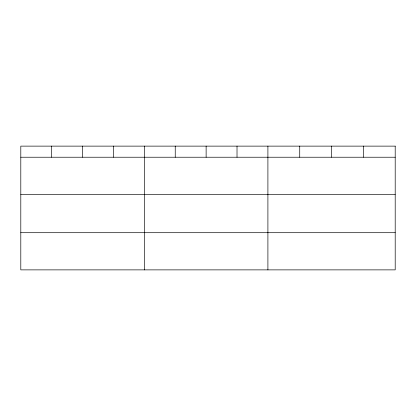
<?xml version="1.0" encoding="UTF-8"?>
<svg xmlns="http://www.w3.org/2000/svg" width="416" height="416" viewBox="0 0 416 416"><rect width="100%" height="100%" fill="white"/><g stroke="black" fill="none" stroke-linecap="round" stroke-linejoin="round"><path stroke-width="0.62" d="M20.8 157.227L395.2 157.227M20.8 194.397L395.2 194.397M20.8 232.7L395.2 232.7M363.376 146.125L363.376 157.227M331.552 146.125L331.552 157.227M299.728 146.125L299.728 157.227M267.904 146.125L267.904 269.875M237.016 146.125L237.016 157.227M206.128 146.125L206.128 157.227M175.24 146.125L175.24 157.227M144.352 146.125L144.352 269.875M113.464 146.125L113.464 157.227M82.576 146.125L82.576 157.227M51.688 146.125L51.688 157.227M395.2 146.125L20.8 146.125L20.8 269.875L395.2 269.875L395.2 146.125"/></g></svg>
